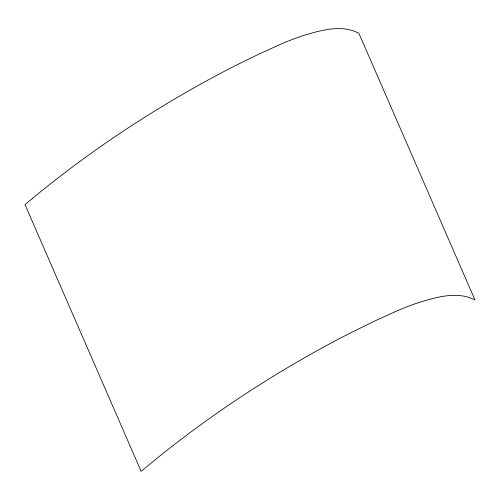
<?xml version="1.0" encoding="UTF-8"?>
<svg xmlns="http://www.w3.org/2000/svg" width="500" height="500" viewBox="0 0 500 500"><rect width="100%" height="100%" fill="white"/><g stroke="black" fill="none" stroke-linecap="round" stroke-linejoin="round"><path stroke-width="0.75" d="M32.356 198.487L25 204.606L141.144 471.362C194.419 426.544 252.138 387.113 312.844 353.062A255.944 57.912 -31.2 0 1 352.15 332.081L375.375 320.712L398.206 310.375A127.15 28.769 -31.2 0 1 418.894 302.5C436.656 297.15 457.406 290.819 475 299.988L358.856 33.225C341.269 24.062 320.519 30.394 302.756 35.744A127.15 28.769 -31.2 0 0 282.062 43.619L259.237 53.956L236.006 65.325A255.944 57.912 -31.2 0 0 196.7 86.306C138.781 118.806 83.562 156.169 32.356 198.487"/></g></svg>
